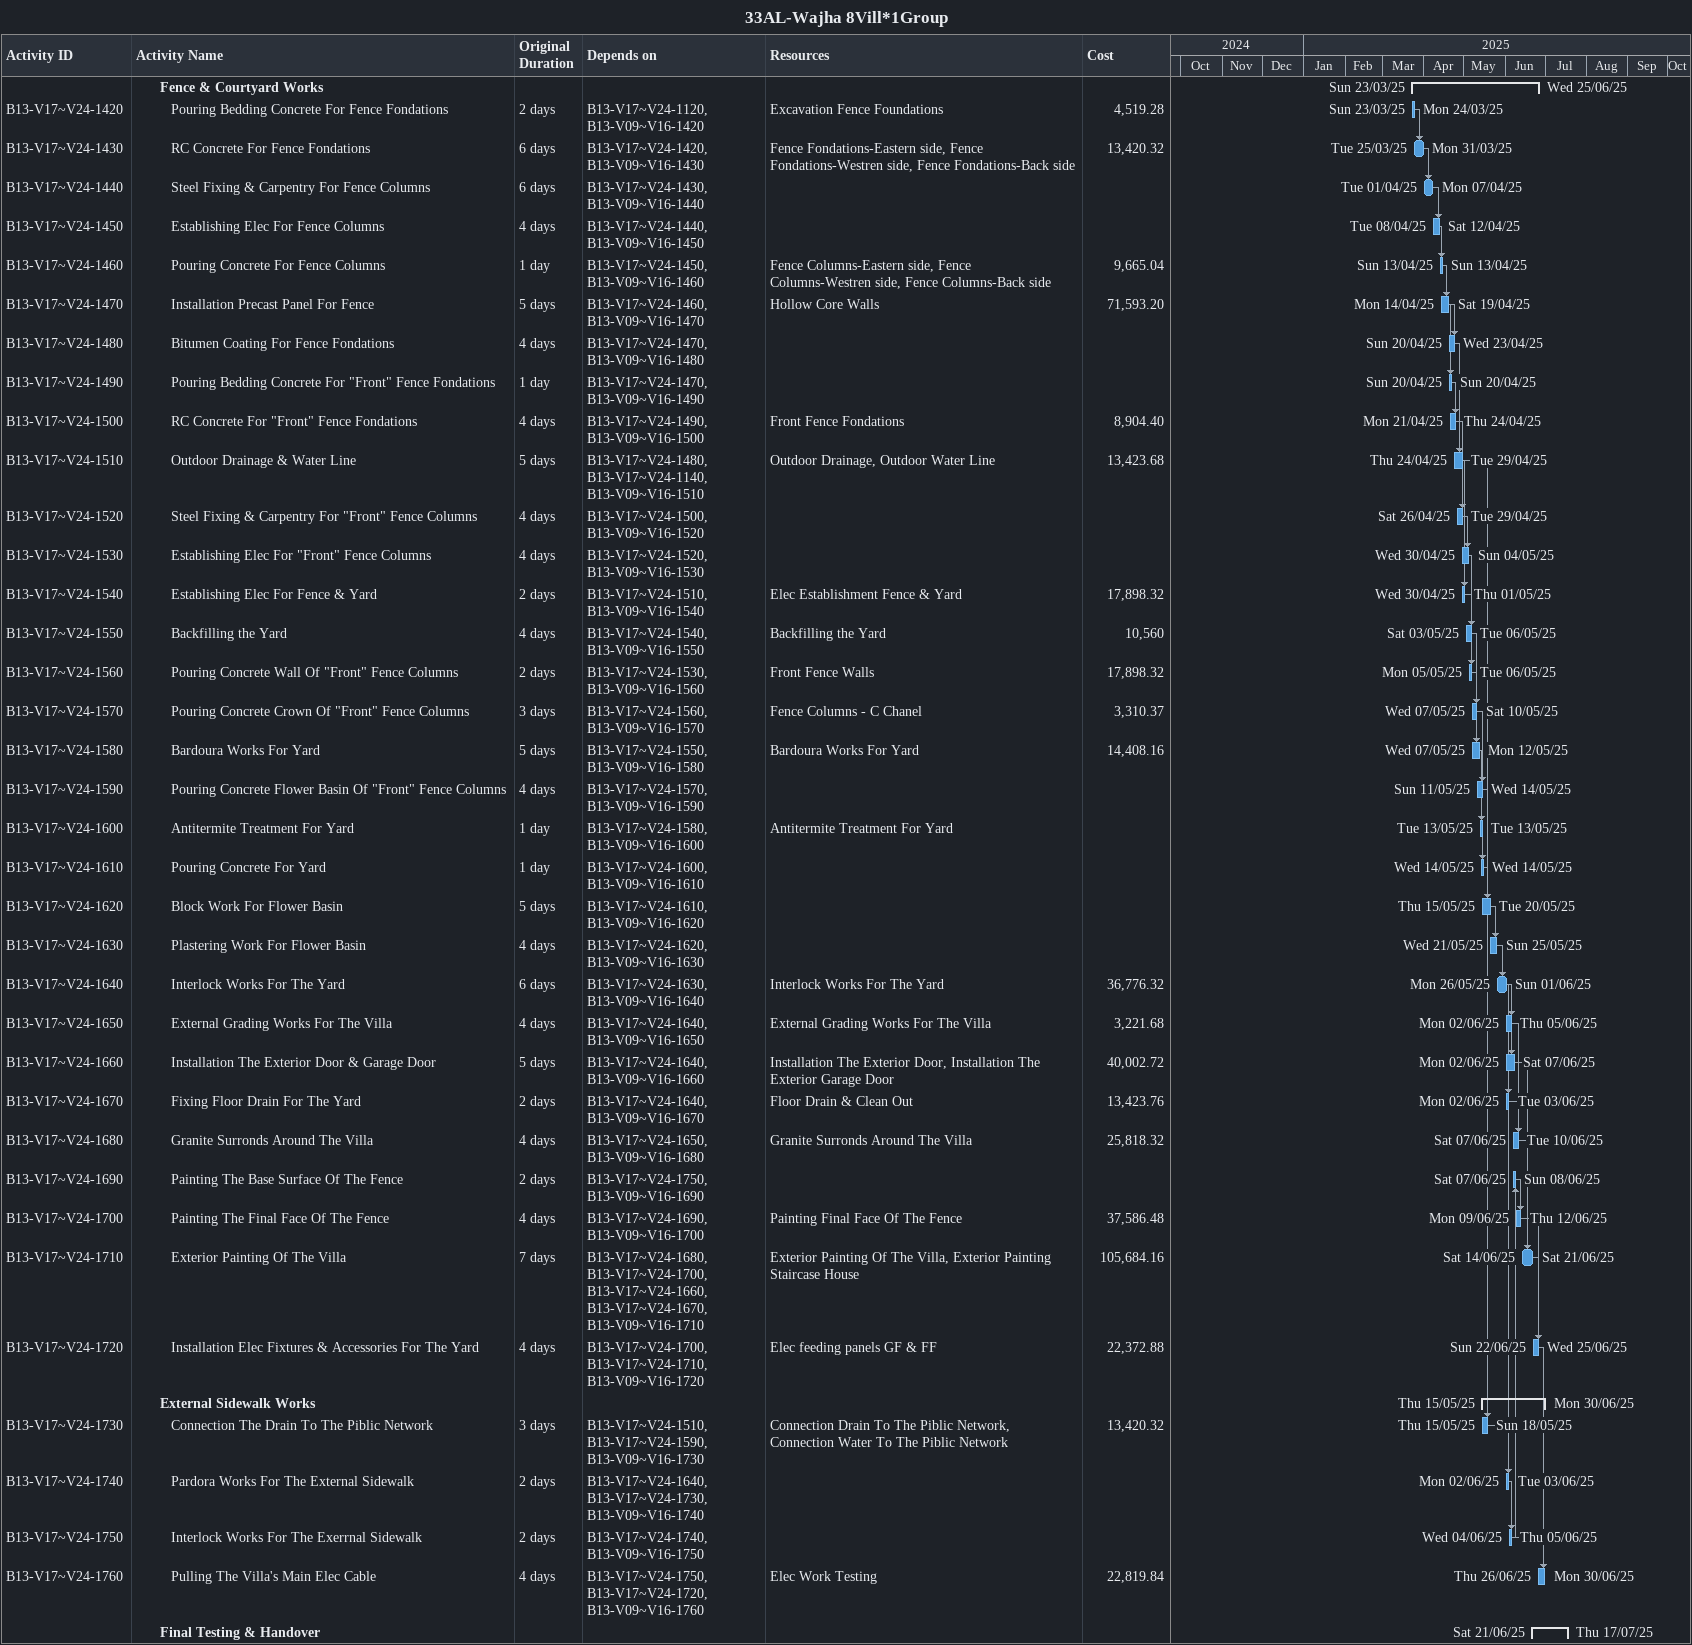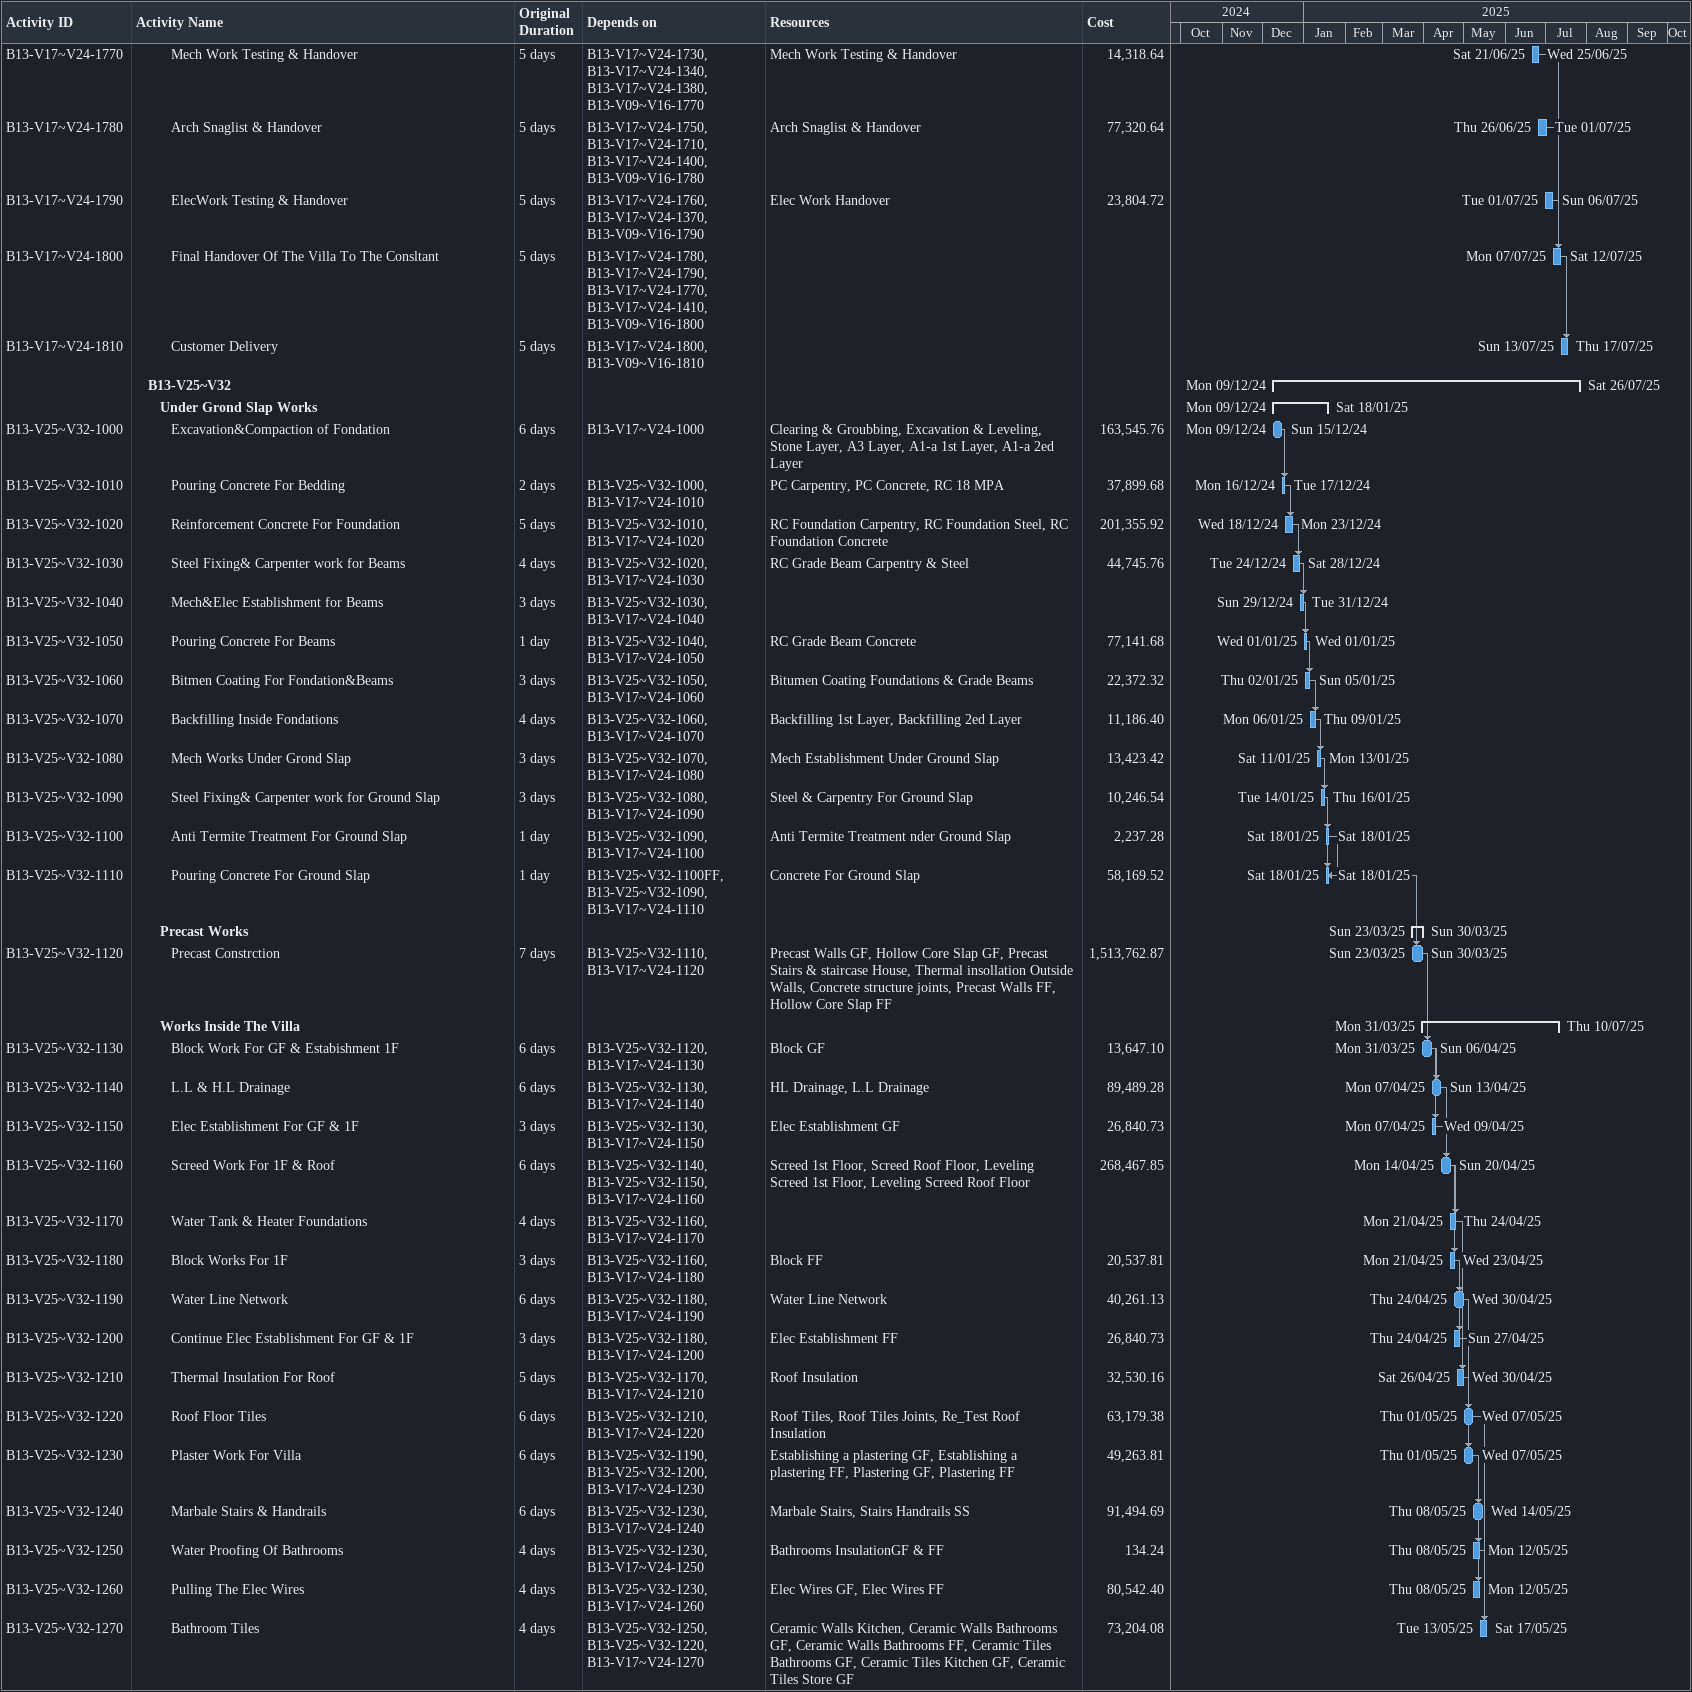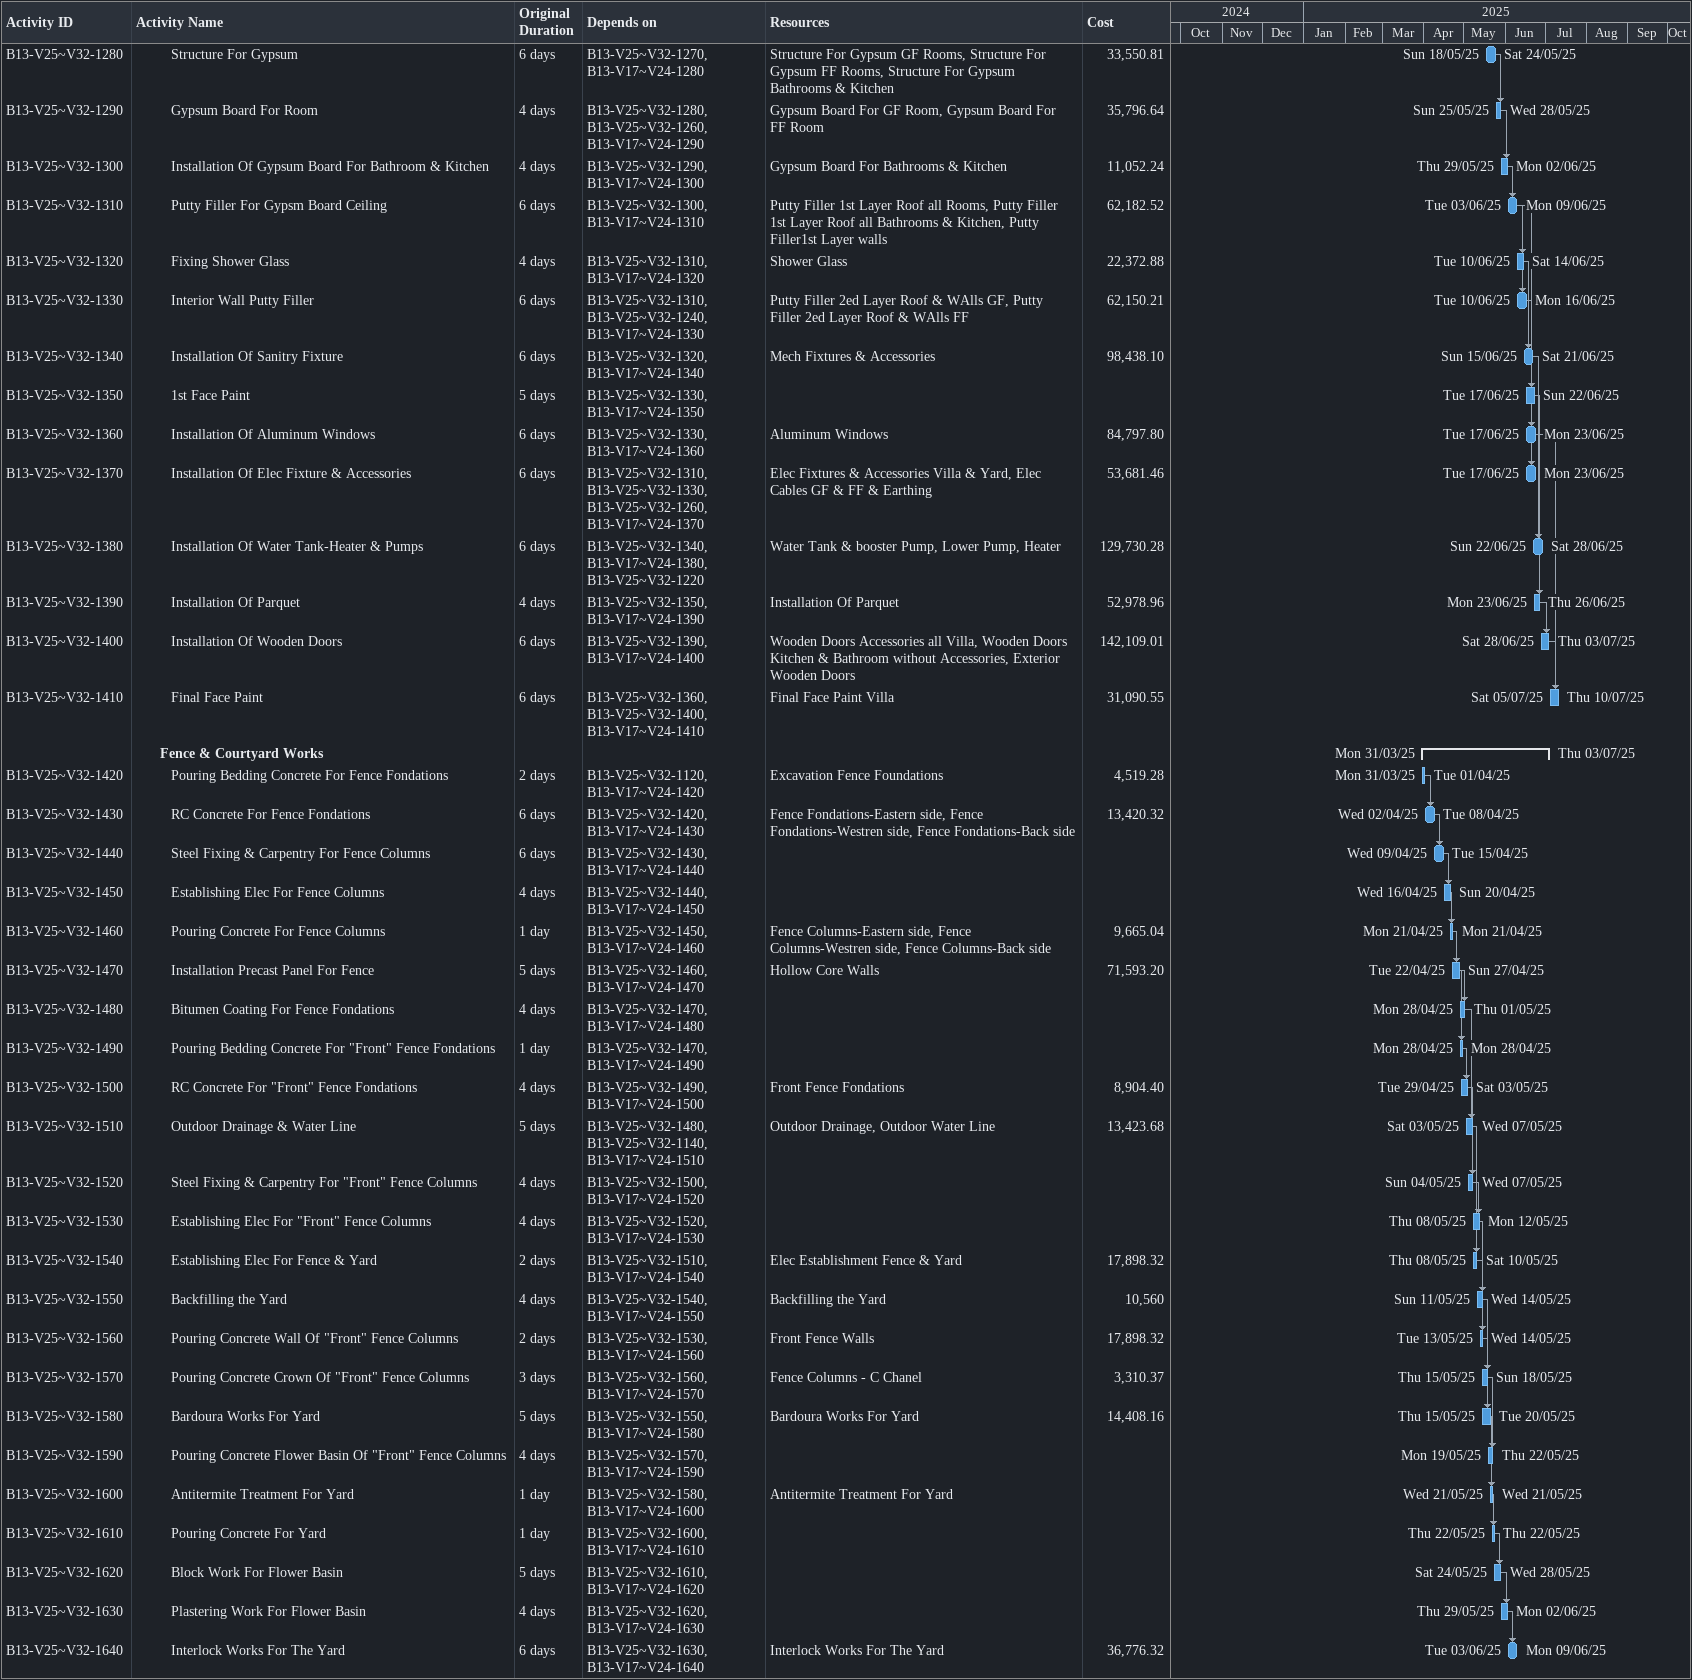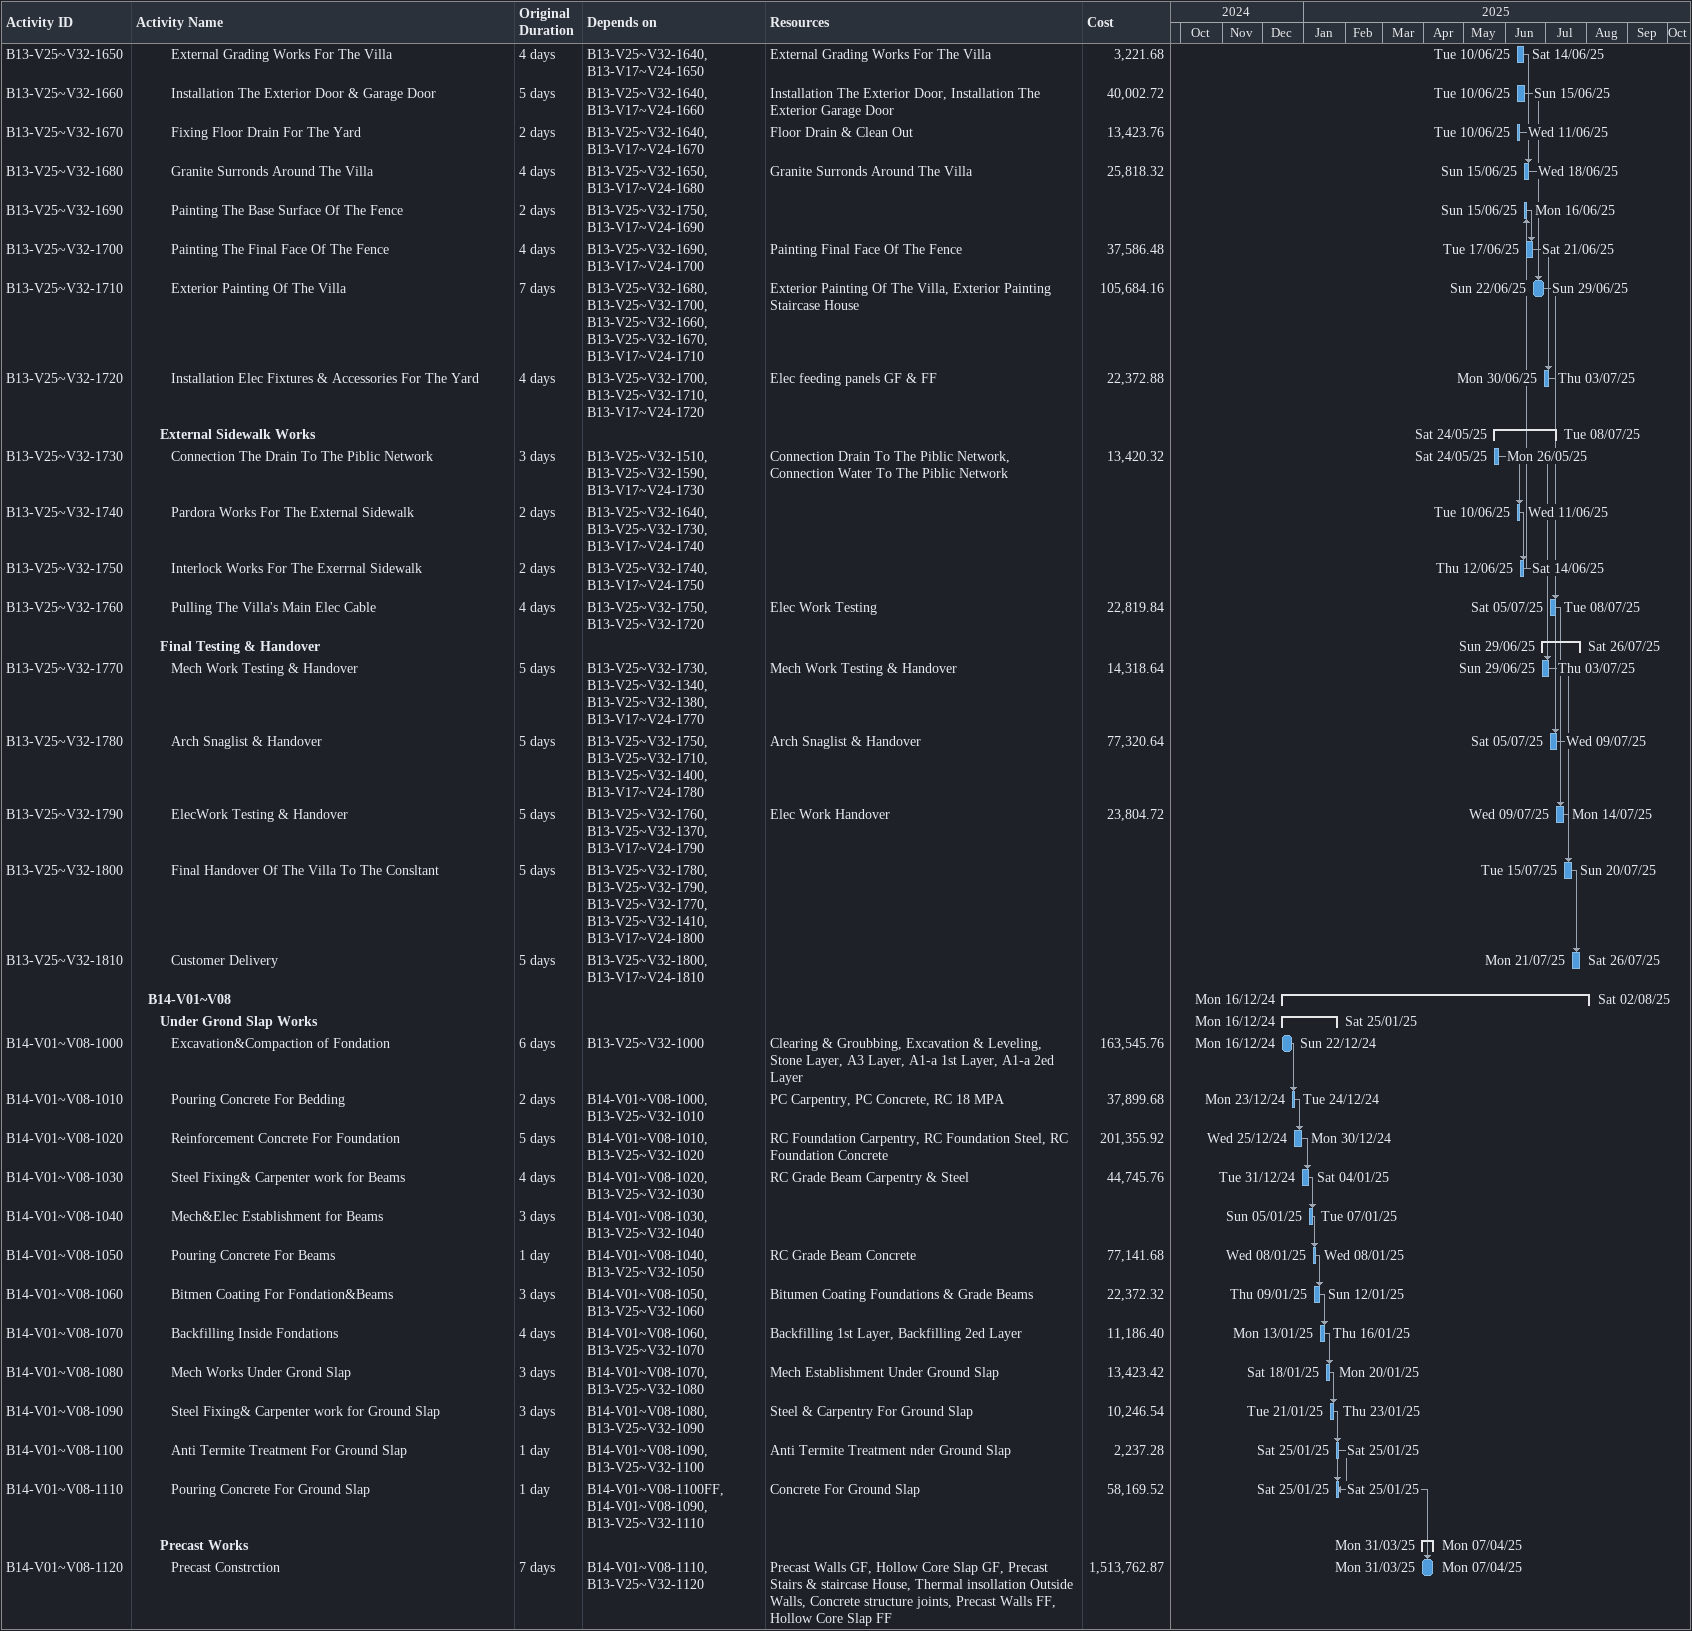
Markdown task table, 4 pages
33AL-Wajha 8Vill*1Group

| ID | Level | Task | Original duration | Start | Finish | Predecessors | Resources | Cost |
|---|---|---|---|---|---|---|---|---|
|  | 3 | **Fence & Courtyard Works** |  | 2025-03-23 | 2025-06-25 |  |  |  |
| B13-V17~V24-1420 | 4 | Pouring Bedding Concrete For Fence Fondations | 2d | 2025-03-23 | 2025-03-24 | B13-V17~V24-1120, B13-V09~V16-1420 | Excavation Fence Foundations | 4519.28 |
| B13-V17~V24-1430 | 4 | RC Concrete For Fence Fondations | 6d | 2025-03-25 | 2025-03-31 | B13-V17~V24-1420, B13-V09~V16-1430 | Fence Fondations-Eastern side, Fence Fondations-Westren side, Fence Fondations-Back side | 13420.32 |
| B13-V17~V24-1440 | 4 | Steel Fixing & Carpentry For Fence Columns | 6d | 2025-04-01 | 2025-04-07 | B13-V17~V24-1430, B13-V09~V16-1440 |  |  |
| B13-V17~V24-1450 | 4 | Establishing Elec For Fence Columns | 4d | 2025-04-08 | 2025-04-12 | B13-V17~V24-1440, B13-V09~V16-1450 |  |  |
| B13-V17~V24-1460 | 4 | Pouring Concrete For Fence Columns | 1d | 2025-04-13 | 2025-04-13 | B13-V17~V24-1450, B13-V09~V16-1460 | Fence Columns-Eastern side, Fence Columns-Westren side, Fence Columns-Back side | 9665.04 |
| B13-V17~V24-1470 | 4 | Installation Precast Panel For Fence | 5d | 2025-04-14 | 2025-04-19 | B13-V17~V24-1460, B13-V09~V16-1470 | Hollow Core Walls | 71593.20 |
| B13-V17~V24-1480 | 4 | Bitumen Coating For Fence Fondations | 4d | 2025-04-20 | 2025-04-23 | B13-V17~V24-1470, B13-V09~V16-1480 |  |  |
| B13-V17~V24-1490 | 4 | Pouring Bedding Concrete For "Front" Fence Fondations | 1d | 2025-04-20 | 2025-04-20 | B13-V17~V24-1470, B13-V09~V16-1490 |  |  |
| B13-V17~V24-1500 | 4 | RC Concrete For "Front" Fence Fondations | 4d | 2025-04-21 | 2025-04-24 | B13-V17~V24-1490, B13-V09~V16-1500 | Front Fence Fondations | 8904.40 |
| B13-V17~V24-1510 | 4 | Outdoor Drainage & Water Line | 5d | 2025-04-24 | 2025-04-29 | B13-V17~V24-1480, B13-V17~V24-1140, B13-V09~V16-1510 | Outdoor Drainage, Outdoor Water Line | 13423.68 |
| B13-V17~V24-1520 | 4 | Steel Fixing & Carpentry For "Front" Fence Columns | 4d | 2025-04-26 | 2025-04-29 | B13-V17~V24-1500, B13-V09~V16-1520 |  |  |
| B13-V17~V24-1530 | 4 | Establishing Elec For "Front" Fence Columns | 4d | 2025-04-30 | 2025-05-04 | B13-V17~V24-1520, B13-V09~V16-1530 |  |  |
| B13-V17~V24-1540 | 4 | Establishing Elec For Fence & Yard | 2d | 2025-04-30 | 2025-05-01 | B13-V17~V24-1510, B13-V09~V16-1540 | Elec Establishment Fence & Yard | 17898.32 |
| B13-V17~V24-1550 | 4 | Backfilling the Yard | 4d | 2025-05-03 | 2025-05-06 | B13-V17~V24-1540, B13-V09~V16-1550 | Backfilling the Yard | 10560 |
| B13-V17~V24-1560 | 4 | Pouring Concrete Wall Of "Front" Fence Columns | 2d | 2025-05-05 | 2025-05-06 | B13-V17~V24-1530, B13-V09~V16-1560 | Front Fence Walls | 17898.32 |
| B13-V17~V24-1570 | 4 | Pouring Concrete Crown Of "Front" Fence Columns | 3d | 2025-05-07 | 2025-05-10 | B13-V17~V24-1560, B13-V09~V16-1570 | Fence Columns - C Chanel | 3310.37 |
| B13-V17~V24-1580 | 4 | Bardoura Works For Yard | 5d | 2025-05-07 | 2025-05-12 | B13-V17~V24-1550, B13-V09~V16-1580 | Bardoura Works For Yard | 14408.16 |
| B13-V17~V24-1590 | 4 | Pouring Concrete Flower Basin Of "Front" Fence Columns | 4d | 2025-05-11 | 2025-05-14 | B13-V17~V24-1570, B13-V09~V16-1590 |  |  |
| B13-V17~V24-1600 | 4 | Antitermite Treatment For Yard | 1d | 2025-05-13 | 2025-05-13 | B13-V17~V24-1580, B13-V09~V16-1600 | Antitermite Treatment For Yard |  |
| B13-V17~V24-1610 | 4 | Pouring Concrete For Yard | 1d | 2025-05-14 | 2025-05-14 | B13-V17~V24-1600, B13-V09~V16-1610 |  |  |
| B13-V17~V24-1620 | 4 | Block Work For Flower Basin | 5d | 2025-05-15 | 2025-05-20 | B13-V17~V24-1610, B13-V09~V16-1620 |  |  |
| B13-V17~V24-1630 | 4 | Plastering Work For Flower Basin | 4d | 2025-05-21 | 2025-05-25 | B13-V17~V24-1620, B13-V09~V16-1630 |  |  |
| B13-V17~V24-1640 | 4 | Interlock Works For The Yard | 6d | 2025-05-26 | 2025-06-01 | B13-V17~V24-1630, B13-V09~V16-1640 | Interlock Works For The Yard | 36776.32 |
| B13-V17~V24-1650 | 4 | External Grading Works For The Villa | 4d | 2025-06-02 | 2025-06-05 | B13-V17~V24-1640, B13-V09~V16-1650 | External Grading Works For The Villa | 3221.68 |
| B13-V17~V24-1660 | 4 | Installation The Exterior Door & Garage Door | 5d | 2025-06-02 | 2025-06-07 | B13-V17~V24-1640, B13-V09~V16-1660 | Installation The Exterior Door, Installation The Exterior Garage Door | 40002.72 |
| B13-V17~V24-1670 | 4 | Fixing Floor Drain For The Yard | 2d | 2025-06-02 | 2025-06-03 | B13-V17~V24-1640, B13-V09~V16-1670 | Floor Drain & Clean Out | 13423.76 |
| B13-V17~V24-1680 | 4 | Granite Surronds Around The Villa | 4d | 2025-06-07 | 2025-06-10 | B13-V17~V24-1650, B13-V09~V16-1680 | Granite Surronds Around The Villa | 25818.32 |
| B13-V17~V24-1690 | 4 | Painting The Base Surface Of The Fence | 2d | 2025-06-07 | 2025-06-08 | B13-V17~V24-1750, B13-V09~V16-1690 |  |  |
| B13-V17~V24-1700 | 4 | Painting The Final Face Of The Fence | 4d | 2025-06-09 | 2025-06-12 | B13-V17~V24-1690, B13-V09~V16-1700 | Painting Final Face Of The Fence | 37586.48 |
| B13-V17~V24-1710 | 4 | Exterior Painting Of The Villa | 7d | 2025-06-14 | 2025-06-21 | B13-V17~V24-1680, B13-V17~V24-1700, B13-V17~V24-1660, B13-V17~V24-1670, B13-V09~V16-1710 | Exterior Painting Of The Villa, Exterior Painting Staircase House | 105684.16 |
| B13-V17~V24-1720 | 4 | Installation Elec Fixtures & Accessories For The Yard | 4d | 2025-06-22 | 2025-06-25 | B13-V17~V24-1700, B13-V17~V24-1710, B13-V09~V16-1720 | Elec feeding panels GF & FF | 22372.88 |
|  | 3 | **External Sidewalk Works** |  | 2025-05-15 | 2025-06-30 |  |  |  |
| B13-V17~V24-1730 | 4 | Connection The Drain To The Piblic Network | 3d | 2025-05-15 | 2025-05-18 | B13-V17~V24-1510, B13-V17~V24-1590, B13-V09~V16-1730 | Connection Drain To The Piblic Network, Connection Water To The Piblic Network | 13420.32 |
| B13-V17~V24-1740 | 4 | Pardora Works For The External Sidewalk | 2d | 2025-06-02 | 2025-06-03 | B13-V17~V24-1640, B13-V17~V24-1730, B13-V09~V16-1740 |  |  |
| B13-V17~V24-1750 | 4 | Interlock Works For The Exerrnal Sidewalk | 2d | 2025-06-04 | 2025-06-05 | B13-V17~V24-1740, B13-V09~V16-1750 |  |  |
| B13-V17~V24-1760 | 4 | Pulling The Villa's Main Elec Cable | 4d | 2025-06-26 | 2025-06-30 | B13-V17~V24-1750, B13-V17~V24-1720, B13-V09~V16-1760 | Elec Work Testing | 22819.84 |
|  | 3 | **Final Testing & Handover** |  | 2025-06-21 | 2025-07-17 |  |  |  |
| B13-V17~V24-1770 | 4 | Mech Work Testing & Handover | 5d | 2025-06-21 | 2025-06-25 | B13-V17~V24-1730, B13-V17~V24-1340, B13-V17~V24-1380, B13-V09~V16-1770 | Mech Work Testing & Handover | 14318.64 |
| B13-V17~V24-1780 | 4 | Arch Snaglist & Handover | 5d | 2025-06-26 | 2025-07-01 | B13-V17~V24-1750, B13-V17~V24-1710, B13-V17~V24-1400, B13-V09~V16-1780 | Arch Snaglist & Handover | 77320.64 |
| B13-V17~V24-1790 | 4 | ElecWork Testing & Handover | 5d | 2025-07-01 | 2025-07-06 | B13-V17~V24-1760, B13-V17~V24-1370, B13-V09~V16-1790 | Elec Work Handover | 23804.72 |
| B13-V17~V24-1800 | 4 | Final Handover Of The Villa To The Consltant | 5d | 2025-07-07 | 2025-07-12 | B13-V17~V24-1780, B13-V17~V24-1790, B13-V17~V24-1770, B13-V17~V24-1410, B13-V09~V16-1800 |  |  |
| B13-V17~V24-1810 | 4 | Customer Delivery | 5d | 2025-07-13 | 2025-07-17 | B13-V17~V24-1800, B13-V09~V16-1810 |  |  |
|  | 2 | **B13-V25~V32** |  | 2024-12-09 | 2025-07-26 |  |  |  |
|  | 3 | **Under Grond Slap Works** |  | 2024-12-09 | 2025-01-18 |  |  |  |
| B13-V25~V32-1000 | 4 | Excavation&Compaction of Fondation | 6d | 2024-12-09 | 2024-12-15 | B13-V17~V24-1000 | Clearing & Groubbing, Excavation & Leveling, Stone Layer, A3 Layer, A1-a 1st Layer, A1-a 2ed Layer | 163545.76 |
| B13-V25~V32-1010 | 4 | Pouring Concrete For Bedding | 2d | 2024-12-16 | 2024-12-17 | B13-V25~V32-1000, B13-V17~V24-1010 | PC Carpentry, PC Concrete, RC 18 MPA | 37899.68 |
| B13-V25~V32-1020 | 4 | Reinforcement Concrete For Foundation | 5d | 2024-12-18 | 2024-12-23 | B13-V25~V32-1010, B13-V17~V24-1020 | RC Foundation Carpentry, RC Foundation Steel, RC Foundation Concrete | 201355.92 |
| B13-V25~V32-1030 | 4 | Steel Fixing& Carpenter work for Beams | 4d | 2024-12-24 | 2024-12-28 | B13-V25~V32-1020, B13-V17~V24-1030 | RC Grade Beam Carpentry & Steel | 44745.76 |
| B13-V25~V32-1040 | 4 | Mech&Elec Establishment for Beams | 3d | 2024-12-29 | 2024-12-31 | B13-V25~V32-1030, B13-V17~V24-1040 |  |  |
| B13-V25~V32-1050 | 4 | Pouring Concrete For Beams | 1d | 2025-01-01 | 2025-01-01 | B13-V25~V32-1040, B13-V17~V24-1050 | RC Grade Beam Concrete | 77141.68 |
| B13-V25~V32-1060 | 4 | Bitmen Coating For Fondation&Beams | 3d | 2025-01-02 | 2025-01-05 | B13-V25~V32-1050, B13-V17~V24-1060 | Bitumen Coating Foundations & Grade Beams | 22372.32 |
| B13-V25~V32-1070 | 4 | Backfilling Inside Fondations | 4d | 2025-01-06 | 2025-01-09 | B13-V25~V32-1060, B13-V17~V24-1070 | Backfilling 1st Layer, Backfilling 2ed Layer | 11186.40 |
| B13-V25~V32-1080 | 4 | Mech Works Under Grond Slap | 3d | 2025-01-11 | 2025-01-13 | B13-V25~V32-1070, B13-V17~V24-1080 | Mech Establishment Under Ground Slap | 13423.42 |
| B13-V25~V32-1090 | 4 | Steel Fixing& Carpenter work for Ground Slap | 3d | 2025-01-14 | 2025-01-16 | B13-V25~V32-1080, B13-V17~V24-1090 | Steel & Carpentry For Ground Slap | 10246.54 |
| B13-V25~V32-1100 | 4 | Anti Termite Treatment For Ground Slap | 1d | 2025-01-18 | 2025-01-18 | B13-V25~V32-1090, B13-V17~V24-1100 | Anti Termite Treatment nder Ground Slap | 2237.28 |
| B13-V25~V32-1110 | 4 | Pouring Concrete For Ground Slap | 1d | 2025-01-18 | 2025-01-18 | B13-V25~V32-1100FF, B13-V25~V32-1090, B13-V17~V24-1110 | Concrete For Ground Slap | 58169.52 |
|  | 3 | **Precast Works** |  | 2025-03-23 | 2025-03-30 |  |  |  |
| B13-V25~V32-1120 | 4 | Precast Constrction | 7d | 2025-03-23 | 2025-03-30 | B13-V25~V32-1110, B13-V17~V24-1120 | Precast Walls GF, Hollow Core Slap GF, Precast Stairs & staircase House, Thermal insollation Outside Walls, Concrete structure joints, Precast Walls FF, Hollow Core Slap FF | 1513762.87 |
|  | 3 | **Works Inside The Villa** |  | 2025-03-31 | 2025-07-10 |  |  |  |
| B13-V25~V32-1130 | 4 | Block Work For GF & Estabishment 1F | 6d | 2025-03-31 | 2025-04-06 | B13-V25~V32-1120, B13-V17~V24-1130 | Block GF | 13647.10 |
| B13-V25~V32-1140 | 4 | L.L & H.L Drainage | 6d | 2025-04-07 | 2025-04-13 | B13-V25~V32-1130, B13-V17~V24-1140 | HL Drainage, L.L Drainage | 89489.28 |
| B13-V25~V32-1150 | 4 | Elec Establishment For GF & 1F | 3d | 2025-04-07 | 2025-04-09 | B13-V25~V32-1130, B13-V17~V24-1150 | Elec Establishment GF | 26840.73 |
| B13-V25~V32-1160 | 4 | Screed Work For 1F & Roof | 6d | 2025-04-14 | 2025-04-20 | B13-V25~V32-1140, B13-V25~V32-1150, B13-V17~V24-1160 | Screed 1st Floor, Screed Roof Floor, Leveling Screed 1st Floor, Leveling Screed Roof Floor | 268467.85 |
| B13-V25~V32-1170 | 4 | Water Tank & Heater Foundations | 4d | 2025-04-21 | 2025-04-24 | B13-V25~V32-1160, B13-V17~V24-1170 |  |  |
| B13-V25~V32-1180 | 4 | Block Works For 1F | 3d | 2025-04-21 | 2025-04-23 | B13-V25~V32-1160, B13-V17~V24-1180 | Block FF | 20537.81 |
| B13-V25~V32-1190 | 4 | Water Line Network | 6d | 2025-04-24 | 2025-04-30 | B13-V25~V32-1180, B13-V17~V24-1190 | Water Line Network | 40261.13 |
| B13-V25~V32-1200 | 4 | Continue Elec Establishment For GF & 1F | 3d | 2025-04-24 | 2025-04-27 | B13-V25~V32-1180, B13-V17~V24-1200 | Elec Establishment FF | 26840.73 |
| B13-V25~V32-1210 | 4 | Thermal Insulation For Roof | 5d | 2025-04-26 | 2025-04-30 | B13-V25~V32-1170, B13-V17~V24-1210 | Roof Insulation | 32530.16 |
| B13-V25~V32-1220 | 4 | Roof Floor Tiles | 6d | 2025-05-01 | 2025-05-07 | B13-V25~V32-1210, B13-V17~V24-1220 | Roof Tiles, Roof Tiles Joints, Re_Test Roof Insulation | 63179.38 |
| B13-V25~V32-1230 | 4 | Plaster Work For Villa | 6d | 2025-05-01 | 2025-05-07 | B13-V25~V32-1190, B13-V25~V32-1200, B13-V17~V24-1230 | Establishing a plastering GF, Establishing a plastering FF, Plastering GF, Plastering FF | 49263.81 |
| B13-V25~V32-1240 | 4 | Marbale Stairs & Handrails | 6d | 2025-05-08 | 2025-05-14 | B13-V25~V32-1230, B13-V17~V24-1240 | Marbale Stairs, Stairs Handrails SS | 91494.69 |
| B13-V25~V32-1250 | 4 | Water Proofing Of Bathrooms | 4d | 2025-05-08 | 2025-05-12 | B13-V25~V32-1230, B13-V17~V24-1250 | Bathrooms InsulationGF & FF | 134.24 |
| B13-V25~V32-1260 | 4 | Pulling The Elec Wires | 4d | 2025-05-08 | 2025-05-12 | B13-V25~V32-1230, B13-V17~V24-1260 | Elec Wires GF, Elec Wires FF | 80542.40 |
| B13-V25~V32-1270 | 4 | Bathroom Tiles | 4d | 2025-05-13 | 2025-05-17 | B13-V25~V32-1250, B13-V25~V32-1220, B13-V17~V24-1270 | Ceramic Walls Kitchen, Ceramic Walls Bathrooms GF, Ceramic Walls Bathrooms FF, Ceramic Tiles Bathrooms GF, Ceramic Tiles Kitchen GF, Ceramic Tiles Store GF | 73204.08 |
| B13-V25~V32-1280 | 4 | Structure For Gypsum | 6d | 2025-05-18 | 2025-05-24 | B13-V25~V32-1270, B13-V17~V24-1280 | Structure For Gypsum GF Rooms, Structure For Gypsum FF Rooms, Structure For Gypsum Bathrooms & Kitchen | 33550.81 |
| B13-V25~V32-1290 | 4 | Gypsum Board For Room | 4d | 2025-05-25 | 2025-05-28 | B13-V25~V32-1280, B13-V25~V32-1260, B13-V17~V24-1290 | Gypsum Board For GF Room, Gypsum Board For FF Room | 35796.64 |
| B13-V25~V32-1300 | 4 | Installation Of Gypsum Board For Bathroom & Kitchen | 4d | 2025-05-29 | 2025-06-02 | B13-V25~V32-1290, B13-V17~V24-1300 | Gypsum Board For Bathrooms & Kitchen | 11052.24 |
| B13-V25~V32-1310 | 4 | Putty Filler For Gypsm Board Ceiling | 6d | 2025-06-03 | 2025-06-09 | B13-V25~V32-1300, B13-V17~V24-1310 | Putty Filler 1st Layer Roof all Rooms, Putty Filler 1st Layer Roof all Bathrooms & Kitchen, Putty Filler1st Layer walls | 62182.52 |
| B13-V25~V32-1320 | 4 | Fixing Shower Glass | 4d | 2025-06-10 | 2025-06-14 | B13-V25~V32-1310, B13-V17~V24-1320 | Shower Glass | 22372.88 |
| B13-V25~V32-1330 | 4 | Interior Wall Putty Filler | 6d | 2025-06-10 | 2025-06-16 | B13-V25~V32-1310, B13-V25~V32-1240, B13-V17~V24-1330 | Putty Filler 2ed Layer Roof & WAlls GF, Putty Filler 2ed Layer Roof & WAlls FF | 62150.21 |
| B13-V25~V32-1340 | 4 | Installation Of Sanitry Fixture | 6d | 2025-06-15 | 2025-06-21 | B13-V25~V32-1320, B13-V17~V24-1340 | Mech Fixtures & Accessories | 98438.10 |
| B13-V25~V32-1350 | 4 | 1st Face Paint | 5d | 2025-06-17 | 2025-06-22 | B13-V25~V32-1330, B13-V17~V24-1350 |  |  |
| B13-V25~V32-1360 | 4 | Installation Of Aluminum Windows | 6d | 2025-06-17 | 2025-06-23 | B13-V25~V32-1330, B13-V17~V24-1360 | Aluminum Windows | 84797.80 |
| B13-V25~V32-1370 | 4 | Installation Of Elec Fixture & Accessories | 6d | 2025-06-17 | 2025-06-23 | B13-V25~V32-1310, B13-V25~V32-1330, B13-V25~V32-1260, B13-V17~V24-1370 | Elec Fixtures & Accessories Villa & Yard, Elec Cables GF & FF & Earthing | 53681.46 |
| B13-V25~V32-1380 | 4 | Installation Of Water Tank-Heater & Pumps | 6d | 2025-06-22 | 2025-06-28 | B13-V25~V32-1340, B13-V17~V24-1380, B13-V25~V32-1220 | Water Tank & booster Pump, Lower Pump, Heater | 129730.28 |
| B13-V25~V32-1390 | 4 | Installation Of Parquet | 4d | 2025-06-23 | 2025-06-26 | B13-V25~V32-1350, B13-V17~V24-1390 | Installation Of Parquet | 52978.96 |
| B13-V25~V32-1400 | 4 | Installation Of Wooden Doors | 6d | 2025-06-28 | 2025-07-03 | B13-V25~V32-1390, B13-V17~V24-1400 | Wooden Doors Accessories all Villa, Wooden Doors Kitchen & Bathroom without Accessories, Exterior Wooden Doors | 142109.01 |
| B13-V25~V32-1410 | 4 | Final Face Paint | 6d | 2025-07-05 | 2025-07-10 | B13-V25~V32-1360, B13-V25~V32-1400, B13-V17~V24-1410 | Final Face Paint Villa | 31090.55 |
|  | 3 | **Fence & Courtyard Works** |  | 2025-03-31 | 2025-07-03 |  |  |  |
| B13-V25~V32-1420 | 4 | Pouring Bedding Concrete For Fence Fondations | 2d | 2025-03-31 | 2025-04-01 | B13-V25~V32-1120, B13-V17~V24-1420 | Excavation Fence Foundations | 4519.28 |
| B13-V25~V32-1430 | 4 | RC Concrete For Fence Fondations | 6d | 2025-04-02 | 2025-04-08 | B13-V25~V32-1420, B13-V17~V24-1430 | Fence Fondations-Eastern side, Fence Fondations-Westren side, Fence Fondations-Back side | 13420.32 |
| B13-V25~V32-1440 | 4 | Steel Fixing & Carpentry For Fence Columns | 6d | 2025-04-09 | 2025-04-15 | B13-V25~V32-1430, B13-V17~V24-1440 |  |  |
| B13-V25~V32-1450 | 4 | Establishing Elec For Fence Columns | 4d | 2025-04-16 | 2025-04-20 | B13-V25~V32-1440, B13-V17~V24-1450 |  |  |
| B13-V25~V32-1460 | 4 | Pouring Concrete For Fence Columns | 1d | 2025-04-21 | 2025-04-21 | B13-V25~V32-1450, B13-V17~V24-1460 | Fence Columns-Eastern side, Fence Columns-Westren side, Fence Columns-Back side | 9665.04 |
| B13-V25~V32-1470 | 4 | Installation Precast Panel For Fence | 5d | 2025-04-22 | 2025-04-27 | B13-V25~V32-1460, B13-V17~V24-1470 | Hollow Core Walls | 71593.20 |
| B13-V25~V32-1480 | 4 | Bitumen Coating For Fence Fondations | 4d | 2025-04-28 | 2025-05-01 | B13-V25~V32-1470, B13-V17~V24-1480 |  |  |
| B13-V25~V32-1490 | 4 | Pouring Bedding Concrete For "Front" Fence Fondations | 1d | 2025-04-28 | 2025-04-28 | B13-V25~V32-1470, B13-V17~V24-1490 |  |  |
| B13-V25~V32-1500 | 4 | RC Concrete For "Front" Fence Fondations | 4d | 2025-04-29 | 2025-05-03 | B13-V25~V32-1490, B13-V17~V24-1500 | Front Fence Fondations | 8904.40 |
| B13-V25~V32-1510 | 4 | Outdoor Drainage & Water Line | 5d | 2025-05-03 | 2025-05-07 | B13-V25~V32-1480, B13-V25~V32-1140, B13-V17~V24-1510 | Outdoor Drainage, Outdoor Water Line | 13423.68 |
| B13-V25~V32-1520 | 4 | Steel Fixing & Carpentry For "Front" Fence Columns | 4d | 2025-05-04 | 2025-05-07 | B13-V25~V32-1500, B13-V17~V24-1520 |  |  |
| B13-V25~V32-1530 | 4 | Establishing Elec For "Front" Fence Columns | 4d | 2025-05-08 | 2025-05-12 | B13-V25~V32-1520, B13-V17~V24-1530 |  |  |
| B13-V25~V32-1540 | 4 | Establishing Elec For Fence & Yard | 2d | 2025-05-08 | 2025-05-10 | B13-V25~V32-1510, B13-V17~V24-1540 | Elec Establishment Fence & Yard | 17898.32 |
| B13-V25~V32-1550 | 4 | Backfilling the Yard | 4d | 2025-05-11 | 2025-05-14 | B13-V25~V32-1540, B13-V17~V24-1550 | Backfilling the Yard | 10560 |
| B13-V25~V32-1560 | 4 | Pouring Concrete Wall Of "Front" Fence Columns | 2d | 2025-05-13 | 2025-05-14 | B13-V25~V32-1530, B13-V17~V24-1560 | Front Fence Walls | 17898.32 |
| B13-V25~V32-1570 | 4 | Pouring Concrete Crown Of "Front" Fence Columns | 3d | 2025-05-15 | 2025-05-18 | B13-V25~V32-1560, B13-V17~V24-1570 | Fence Columns - C Chanel | 3310.37 |
| B13-V25~V32-1580 | 4 | Bardoura Works For Yard | 5d | 2025-05-15 | 2025-05-20 | B13-V25~V32-1550, B13-V17~V24-1580 | Bardoura Works For Yard | 14408.16 |
| B13-V25~V32-1590 | 4 | Pouring Concrete Flower Basin Of "Front" Fence Columns | 4d | 2025-05-19 | 2025-05-22 | B13-V25~V32-1570, B13-V17~V24-1590 |  |  |
| B13-V25~V32-1600 | 4 | Antitermite Treatment For Yard | 1d | 2025-05-21 | 2025-05-21 | B13-V25~V32-1580, B13-V17~V24-1600 | Antitermite Treatment For Yard |  |
| B13-V25~V32-1610 | 4 | Pouring Concrete For Yard | 1d | 2025-05-22 | 2025-05-22 | B13-V25~V32-1600, B13-V17~V24-1610 |  |  |
| B13-V25~V32-1620 | 4 | Block Work For Flower Basin | 5d | 2025-05-24 | 2025-05-28 | B13-V25~V32-1610, B13-V17~V24-1620 |  |  |
| B13-V25~V32-1630 | 4 | Plastering Work For Flower Basin | 4d | 2025-05-29 | 2025-06-02 | B13-V25~V32-1620, B13-V17~V24-1630 |  |  |
| B13-V25~V32-1640 | 4 | Interlock Works For The Yard | 6d | 2025-06-03 | 2025-06-09 | B13-V25~V32-1630, B13-V17~V24-1640 | Interlock Works For The Yard | 36776.32 |
| B13-V25~V32-1650 | 4 | External Grading Works For The Villa | 4d | 2025-06-10 | 2025-06-14 | B13-V25~V32-1640, B13-V17~V24-1650 | External Grading Works For The Villa | 3221.68 |
| B13-V25~V32-1660 | 4 | Installation The Exterior Door & Garage Door | 5d | 2025-06-10 | 2025-06-15 | B13-V25~V32-1640, B13-V17~V24-1660 | Installation The Exterior Door, Installation The Exterior Garage Door | 40002.72 |
| B13-V25~V32-1670 | 4 | Fixing Floor Drain For The Yard | 2d | 2025-06-10 | 2025-06-11 | B13-V25~V32-1640, B13-V17~V24-1670 | Floor Drain & Clean Out | 13423.76 |
| B13-V25~V32-1680 | 4 | Granite Surronds Around The Villa | 4d | 2025-06-15 | 2025-06-18 | B13-V25~V32-1650, B13-V17~V24-1680 | Granite Surronds Around The Villa | 25818.32 |
| B13-V25~V32-1690 | 4 | Painting The Base Surface Of The Fence | 2d | 2025-06-15 | 2025-06-16 | B13-V25~V32-1750, B13-V17~V24-1690 |  |  |
| B13-V25~V32-1700 | 4 | Painting The Final Face Of The Fence | 4d | 2025-06-17 | 2025-06-21 | B13-V25~V32-1690, B13-V17~V24-1700 | Painting Final Face Of The Fence | 37586.48 |
| B13-V25~V32-1710 | 4 | Exterior Painting Of The Villa | 7d | 2025-06-22 | 2025-06-29 | B13-V25~V32-1680, B13-V25~V32-1700, B13-V25~V32-1660, B13-V25~V32-1670, B13-V17~V24-1710 | Exterior Painting Of The Villa, Exterior Painting Staircase House | 105684.16 |
| B13-V25~V32-1720 | 4 | Installation Elec Fixtures & Accessories For The Yard | 4d | 2025-06-30 | 2025-07-03 | B13-V25~V32-1700, B13-V25~V32-1710, B13-V17~V24-1720 | Elec feeding panels GF & FF | 22372.88 |
|  | 3 | **External Sidewalk Works** |  | 2025-05-24 | 2025-07-08 |  |  |  |
| B13-V25~V32-1730 | 4 | Connection The Drain To The Piblic Network | 3d | 2025-05-24 | 2025-05-26 | B13-V25~V32-1510, B13-V25~V32-1590, B13-V17~V24-1730 | Connection Drain To The Piblic Network, Connection Water To The Piblic Network | 13420.32 |
| B13-V25~V32-1740 | 4 | Pardora Works For The External Sidewalk | 2d | 2025-06-10 | 2025-06-11 | B13-V25~V32-1640, B13-V25~V32-1730, B13-V17~V24-1740 |  |  |
| B13-V25~V32-1750 | 4 | Interlock Works For The Exerrnal Sidewalk | 2d | 2025-06-12 | 2025-06-14 | B13-V25~V32-1740, B13-V17~V24-1750 |  |  |
| B13-V25~V32-1760 | 4 | Pulling The Villa's Main Elec Cable | 4d | 2025-07-05 | 2025-07-08 | B13-V25~V32-1750, B13-V25~V32-1720 | Elec Work Testing | 22819.84 |
|  | 3 | **Final Testing & Handover** |  | 2025-06-29 | 2025-07-26 |  |  |  |
| B13-V25~V32-1770 | 4 | Mech Work Testing & Handover | 5d | 2025-06-29 | 2025-07-03 | B13-V25~V32-1730, B13-V25~V32-1340, B13-V25~V32-1380, B13-V17~V24-1770 | Mech Work Testing & Handover | 14318.64 |
| B13-V25~V32-1780 | 4 | Arch Snaglist & Handover | 5d | 2025-07-05 | 2025-07-09 | B13-V25~V32-1750, B13-V25~V32-1710, B13-V25~V32-1400, B13-V17~V24-1780 | Arch Snaglist & Handover | 77320.64 |
| B13-V25~V32-1790 | 4 | ElecWork Testing & Handover | 5d | 2025-07-09 | 2025-07-14 | B13-V25~V32-1760, B13-V25~V32-1370, B13-V17~V24-1790 | Elec Work Handover | 23804.72 |
| B13-V25~V32-1800 | 4 | Final Handover Of The Villa To The Consltant | 5d | 2025-07-15 | 2025-07-20 | B13-V25~V32-1780, B13-V25~V32-1790, B13-V25~V32-1770, B13-V25~V32-1410, B13-V17~V24-1800 |  |  |
| B13-V25~V32-1810 | 4 | Customer Delivery | 5d | 2025-07-21 | 2025-07-26 | B13-V25~V32-1800, B13-V17~V24-1810 |  |  |
|  | 2 | **B14-V01~V08** |  | 2024-12-16 | 2025-08-02 |  |  |  |
|  | 3 | **Under Grond Slap Works** |  | 2024-12-16 | 2025-01-25 |  |  |  |
| B14-V01~V08-1000 | 4 | Excavation&Compaction of Fondation | 6d | 2024-12-16 | 2024-12-22 | B13-V25~V32-1000 | Clearing & Groubbing, Excavation & Leveling, Stone Layer, A3 Layer, A1-a 1st Layer, A1-a 2ed Layer | 163545.76 |
| B14-V01~V08-1010 | 4 | Pouring Concrete For Bedding | 2d | 2024-12-23 | 2024-12-24 | B14-V01~V08-1000, B13-V25~V32-1010 | PC Carpentry, PC Concrete, RC 18 MPA | 37899.68 |
| B14-V01~V08-1020 | 4 | Reinforcement Concrete For Foundation | 5d | 2024-12-25 | 2024-12-30 | B14-V01~V08-1010, B13-V25~V32-1020 | RC Foundation Carpentry, RC Foundation Steel, RC Foundation Concrete | 201355.92 |
| B14-V01~V08-1030 | 4 | Steel Fixing& Carpenter work for Beams | 4d | 2024-12-31 | 2025-01-04 | B14-V01~V08-1020, B13-V25~V32-1030 | RC Grade Beam Carpentry & Steel | 44745.76 |
| B14-V01~V08-1040 | 4 | Mech&Elec Establishment for Beams | 3d | 2025-01-05 | 2025-01-07 | B14-V01~V08-1030, B13-V25~V32-1040 |  |  |
| B14-V01~V08-1050 | 4 | Pouring Concrete For Beams | 1d | 2025-01-08 | 2025-01-08 | B14-V01~V08-1040, B13-V25~V32-1050 | RC Grade Beam Concrete | 77141.68 |
| B14-V01~V08-1060 | 4 | Bitmen Coating For Fondation&Beams | 3d | 2025-01-09 | 2025-01-12 | B14-V01~V08-1050, B13-V25~V32-1060 | Bitumen Coating Foundations & Grade Beams | 22372.32 |
| B14-V01~V08-1070 | 4 | Backfilling Inside Fondations | 4d | 2025-01-13 | 2025-01-16 | B14-V01~V08-1060, B13-V25~V32-1070 | Backfilling 1st Layer, Backfilling 2ed Layer | 11186.40 |
| B14-V01~V08-1080 | 4 | Mech Works Under Grond Slap | 3d | 2025-01-18 | 2025-01-20 | B14-V01~V08-1070, B13-V25~V32-1080 | Mech Establishment Under Ground Slap | 13423.42 |
| B14-V01~V08-1090 | 4 | Steel Fixing& Carpenter work for Ground Slap | 3d | 2025-01-21 | 2025-01-23 | B14-V01~V08-1080, B13-V25~V32-1090 | Steel & Carpentry For Ground Slap | 10246.54 |
| B14-V01~V08-1100 | 4 | Anti Termite Treatment For Ground Slap | 1d | 2025-01-25 | 2025-01-25 | B14-V01~V08-1090, B13-V25~V32-1100 | Anti Termite Treatment nder Ground Slap | 2237.28 |
| B14-V01~V08-1110 | 4 | Pouring Concrete For Ground Slap | 1d | 2025-01-25 | 2025-01-25 | B14-V01~V08-1100FF, B14-V01~V08-1090, B13-V25~V32-1110 | Concrete For Ground Slap | 58169.52 |
|  | 3 | **Precast Works** |  | 2025-03-31 | 2025-04-07 |  |  |  |
| B14-V01~V08-1120 | 4 | Precast Constrction | 7d | 2025-03-31 | 2025-04-07 | B14-V01~V08-1110, B13-V25~V32-1120 | Precast Walls GF, Hollow Core Slap GF, Precast Stairs & staircase House, Thermal insollation Outside Walls, Concrete structure joints, Precast Walls FF, Hollow Core Slap FF | 1513762.87 |
